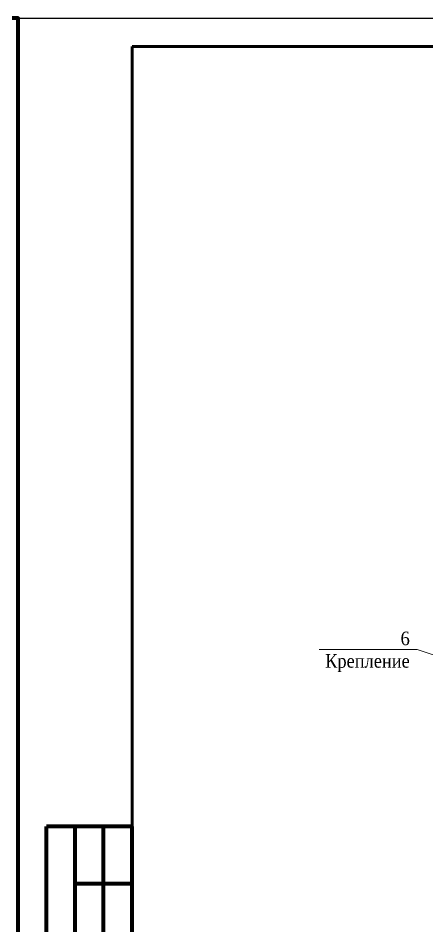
# Model space of a CAD drawing. Header units: millimetres. Extents: x 2452 to 10678, y 3615 to 3913.
# Drawn here: x 7317.9 to 7389.6, y 3753.9 to 3913.3 of the extents above; entities that cross this region are included whole.
import ezdxf
from ezdxf import colors
from ezdxf.entities.mleader import LeaderData, LeaderLine
from ezdxf.math import Vec2, Vec3

# ---------------------------------------------------------------- set-up
doc = ezdxf.new("R2010")
doc.units = ezdxf.units.MM
doc.layers.add('П', color=7, linetype='Continuous')
doc.layers.add('Чертеж', color=7, linetype='Continuous')
doc.styles.add('стиль1', font='Times New Roman.ttf', dxfattribs={"width": 0.9})

# ---------------------------------------------------------------- blocks, each defined once
blk = doc.blocks.new('A$C5B0935FB')
at = {"lineweight": 70}
for p, q in [((20, 65), (5, 65)), ((5, 0), (5, 65)), ((10, 55), (10, 65)), ((15, 0), (15, 65)), ((20, 0), (20, 65)), ((10, 40), (10, 55)), ((10, 55), (20, 55)), ((10, 20), (10, 40)), ((10, 40), (20, 40)), ((10, 0), (10, 20)), ((10, 20), (20, 20)), ((10, 0), (5, 0)), ((15, 0), (10, 0)), ((20, 0), (15, 0)), ((15, 0), (15, 0))]:
    blk.add_line(p, q, dxfattribs=at)
at = {"lineweight": 25, "style": 'стиль1', "width": 0.9}
blk.add_text('Согласовано', height=2.5, rotation=90, dxfattribs=at).set_placement((8.72, 2.35))
blk = doc.blocks.new('А3 бол')
at = {"layer": 'П'}
blk.add_lwpolyline([(-420, 297), (0, 297), (0, 0), (-420, 0)], close=True, dxfattribs=at)
at = {"layer": 'Чертеж', "lineweight": 50}
for p, q in [((-5, 292), (-400, 292)), ((-400, 292), (-400, 5))]:
    blk.add_line(p, q, dxfattribs=at)
at = {"layer": 'Чертеж'}
blk.add_blockref('A$C5B0935FB', (-420, 90), dxfattribs=at)

msp = doc.modelspace()

# ---------------------------------------------------------------- linework, layer by layer
at = {"layer": 'П', "lineweight": 70}
msp.add_lwpolyline([(7107.884, 3616.313), (7317.884, 3616.313), (7317.884, 3913.313), (7107.884, 3913.313)], close=True, dxfattribs=at)

# ---------------------------------------------------------------- block references
at = {"layer": 'П'}
msp.add_blockref('А3 бол', (7737.884, 3616.313), dxfattribs=at)

# ---------------------------------------------------------------- leaders
at = {"color": 0, "linetype": 'ByBlock', "lineweight": -2}
ml = msp.add_multileader_mtext('Standard', dxfattribs=at)
ml.set_content('\\A1;6\\PКрепление', style='стиль1')
ml.set_leader_properties(linetype='ByLayer', lineweight=18)
ml.build(insert=Vec2(0, 0))
ml.multileader.update_dxf_attribs({"text_left_attachment_type": 6, "text_right_attachment_type": 6, "dogleg_length": 0.386, "arrow_head_size": 1.9})
ctx = ml.context
ctx.base_point, ctx.char_height, ctx.arrow_head_size, ctx.landing_gap_size, ctx.plane_origin, ctx.plane_x_axis, ctx.plane_y_axis = Vec3(7371.311, 3802.436), 2.375, 1.9, 0.95, Vec3(7759.045, 3810.713), Vec3(1, 0, 0), Vec3(0, 1, 0)
ctx.left_attachment, ctx.right_attachment, ctx.text_align_type = 6, 6, 2
notes = []
notes.append((ctx, [(1, (1, 1, 0), (7387.959, 3802.436), (-1, 0, 0), 0.367, [(0, [(7417.123, 3792.646)], 0, [])])]))
ctx.mtext.insert, ctx.mtext.text_direction, ctx.mtext.width, ctx.mtext.alignment, ctx.mtext.flow_direction = Vec3(7386.642, 3805.561), Vec3(1, 0, 0), 51.59939, 3, 5
for ctx, leaders in notes:
    for number, flags, end, landing, length, lines in leaders:
        leader = LeaderData()
        leader.index, (leader.has_last_leader_line, leader.has_dogleg_vector, leader.attachment_direction) = number, flags
        leader.last_leader_point, leader.dogleg_vector, leader.dogleg_length = Vec3(end), Vec3(landing), length
        for number, points, colour, breaks in lines:
            line = LeaderLine()
            line.index, line.vertices, line.color, line.breaks = number, Vec3.list(points), colors.encode_raw_color(colour), breaks
            leader.lines.append(line)
        ctx.leaders.append(leader)

doc.saveas('drawing.dxf')
